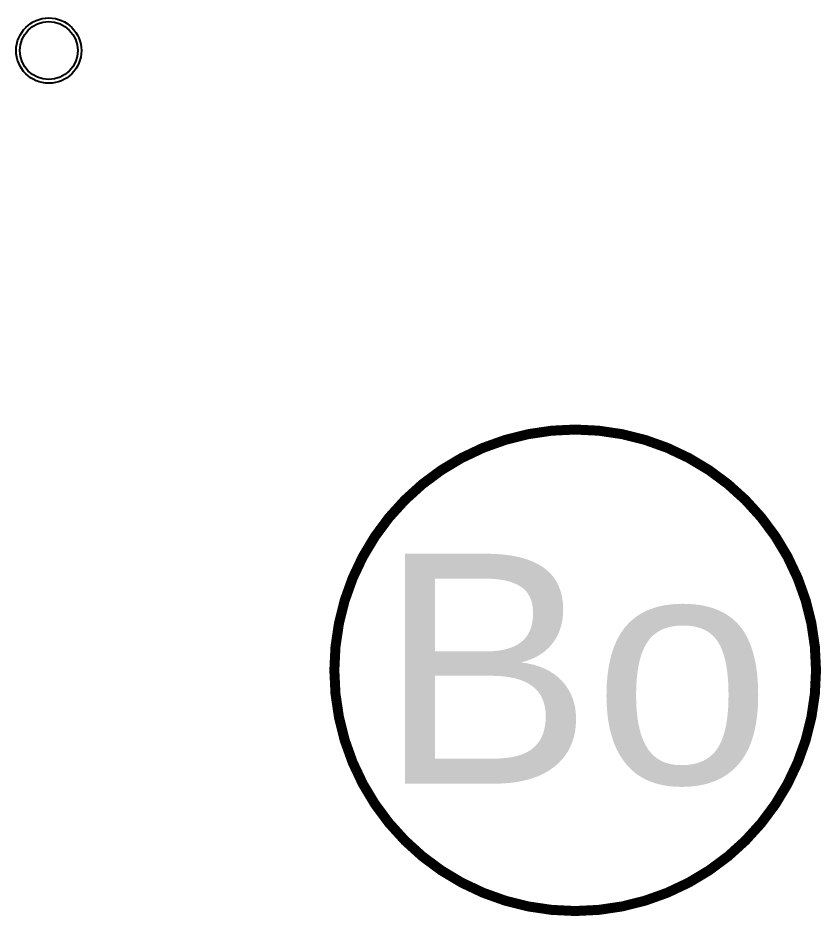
# Model space of a CAD drawing. Header units: metres. Extents: x 4626 to 5839, y 1264 to 1407.
# Drawn here: x 5797.26 to 5798.133, y 1297.742 to 1298.719 of the extents above; entities that cross this region are included whole.
import ezdxf

# ---------------------------------------------------------------- set-up
doc = ezdxf.new("R2010")
doc.units = ezdxf.units.M
doc.layers.add('AMR_IS_Pluvial', color=40, linetype='Continuous', true_color=0xffbf00)
doc.layers.add('AMR_IS_Referencias', color=2, linetype='Continuous', lineweight=9)
doc.layers.add('AMR_IS_Ventilaciones', color=7, linetype='Continuous', lineweight=25, true_color=0x00a000)
doc.styles.get("Standard").update_dxf_attribs({"font": 'arial.ttf'})

msp = doc.modelspace()

# ---------------------------------------------------------------- linework, layer by layer
at = {"layer": 'AMR_IS_Pluvial', "ltscale": 0.4}
for points in [[(5798.12789, 1298.00939, 0.01087, 0.01087, 1), (5797.60432, 1298.00939, 0, 0, 0)], [(5798.12789, 1298.00939, 0.01087, 0.01087, -1), (5797.60432, 1298.00939, 0, 0, 0)]]:
    msp.add_lwpolyline(points, format="xyseb", dxfattribs=at)
at = {"layer": 'AMR_IS_Ventilaciones'}
for radius in [0.0355, 0.0315]:
    msp.add_circle((5797.29395, 1298.68322), radius, dxfattribs=at)

# ---------------------------------------------------------------- texts
at = {"layer": 'AMR_IS_Referencias', "insert": (5797.8661, 1298.00939), "char_height": 0.25, "attachment_point": 5}
msp.add_mtext_dynamic_manual_height_columns('{\\fArial Unicode MS|b0|i0|c0|p34;Bo}', width=0.4056798, gutter_width=12.5, heights=[0], dxfattribs=at)

doc.saveas('drawing.dxf')
